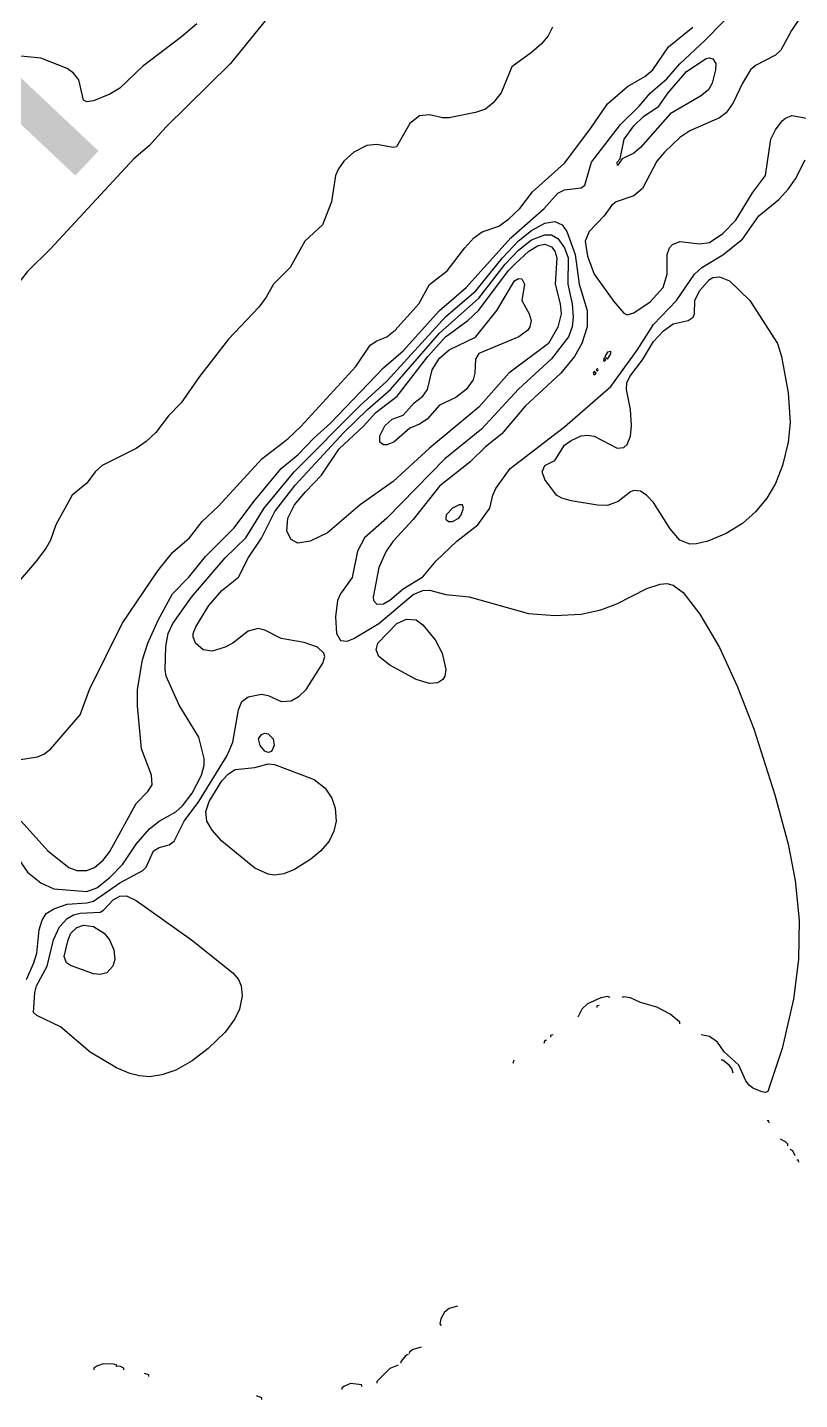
# Model space of a CAD drawing. Extents: x 474277 to 475042, y 254928 to 255625.
# Drawn here: x 474403.14 to 474421.11, y 255185.35 to 255217.27 of the extents above; entities that cross this region are included whole.
import ezdxf

# ---------------------------------------------------------------- set-up
doc = ezdxf.new("R2010")
doc.units = 0
doc.header["$MEASUREMENT"] = 0
doc.layers.add('BaseMapV2_DTM_export_MonNov09090547073261 — entities', color=1, linetype='CONTINUOUS')
doc.styles.get("Standard").update_dxf_attribs({"font": 'romans.shx'})

msp = doc.modelspace()

# ---------------------------------------------------------------- linework, layer by layer
at = {"layer": 'BaseMapV2_DTM_export_MonNov09090547073261 — entities', "color": 15, "linetype": 'Continuous', "true_color": 0xb7484b}
for points in [[(474402.998, 255198.802, 91), (474403.616, 255198.112, 91), (474404.108, 255197.729, 91), (474404.296, 255197.66, 91), (474404.526, 255197.659, 91), (474404.702, 255197.729, 91), (474404.91, 255197.893, 91), (474405.063, 255198.101, 91), (474405.676, 255199.215, 91), (474405.948, 255199.492, 91), (474406.044, 255199.646, 91), (474406.03, 255199.876, 91), (474405.802, 255200.489, 91), (474405.702, 255201.486, 91), (474405.709, 255201.869, 91), (474405.818, 255202.56, 91), (474405.942, 255202.943, 91), (474406.188, 255203.48, 91), (474406.521, 255204.093, 91), (474406.903, 255204.478, 91), (474407.286, 255204.966, 91), (474407.953, 255205.627, 91), (474408.414, 255206.24, 91), (474409.045, 255207.007, 91), (474409.433, 255207.327, 91), (474409.817, 255207.723, 91), (474410.2, 255208.063, 91), (474411.427, 255209.354, 91), (474411.887, 255209.747, 91), (474412.732, 255210.687, 91), (474413.353, 255211.224, 91), (474414.392, 255212.374, 91), (474415.173, 255213.064, 91), (474415.491, 255213.417, 91), (474415.644, 255213.494, 91), (474416.028, 255213.543, 91), (474416.118, 255213.601, 91), (474416.267, 255214.138, 91), (474416.948, 255215.011, 91), (474417.382, 255215.441, 91), (474417.643, 255215.748, 91), (474418.021, 255216.074, 91), (474418.328, 255216.43, 91), (474418.918, 255216.975, 91), (474420.11, 255218.201, 91)], [(474408.973, 255217.79, 91), (474407.868, 255216.438, 91), (474406.366, 255214.951, 91), (474405.983, 255214.523, 91), (474405.621, 255214.214, 91), (474403.683, 255212.119, 91), (474403.146, 255211.592, 91), (474402.736, 255211.071, 91)], [(474402.533, 255200.166, 90.75), (474403.376, 255200.3, 90.75), (474403.529, 255200.36, 90.75), (474403.683, 255200.482, 90.75), (474404.373, 255201.277, 90.75), (474404.59, 255201.869, 90.75), (474405.35, 255203.403, 90.75), (474406.181, 255204.63, 90.75), (474406.52, 255205.057, 90.75), (474406.912, 255205.397, 90.75), (474407.209, 255205.78, 90.75), (474407.593, 255206.133, 90.75), (474408.6, 255207.237, 90.75), (474409.206, 255207.697, 90.75), (474409.51, 255207.986, 90.75), (474410.788, 255209.384, 90.75), (474411.12, 255209.879, 90.75), (474411.274, 255209.983, 90.75), (474411.504, 255210.076, 90.75), (474411.703, 255210.227, 90.75), (474412.249, 255210.841, 90.75), (474412.5, 255211.295, 90.75), (474412.911, 255211.607, 90.75), (474413.32, 255212.144, 90.75), (474413.53, 255212.374, 90.75), (474413.727, 255212.516, 90.75), (474414.111, 255212.649, 90.75), (474414.341, 255212.813, 90.75), (474414.605, 255213.064, 90.75), (474414.898, 255213.448, 90.75), (474415.644, 255214.113, 90.75), (474416.258, 255214.928, 90.75), (474416.641, 255215.494, 90.75), (474417.107, 255215.901, 90.75), (474417.51, 255216.131, 90.75), (474417.697, 255216.285, 90.75), (474418.064, 255216.821, 90.75), (474418.626, 255217.281, 90.75)], [(474415.364, 255217.281, 90.75), (474415.261, 255217.081, 90.75), (474415.107, 255216.893, 90.75), (474414.877, 255216.691, 90.75), (474414.417, 255216.357, 90.75), (474414.169, 255215.748, 90.75), (474413.986, 255215.518, 90.75), (474413.804, 255215.374, 90.75), (474413.574, 255215.297, 90.75), (474412.961, 255215.172, 90.75), (474412.807, 255215.171, 90.75), (474412.5, 255215.242, 90.75), (474412.27, 255215.214, 90.75), (474412.04, 255215.037, 90.75), (474411.734, 255214.495, 90.75), (474411.657, 255214.483, 90.75), (474411.274, 255214.547, 90.75), (474411.044, 255214.525, 90.75), (474410.739, 255214.368, 90.75), (474410.507, 255214.161, 90.75), (474410.379, 255213.984, 90.75), (474410.314, 255213.831, 90.75), (474410.223, 255213.218, 90.75), (474410.011, 255212.681, 90.75), (474409.6, 255212.297, 90.75), (474409.255, 255211.684, 90.75), (474408.867, 255211.301, 90.75), (474408.7, 255210.994, 90.75), (474408.529, 255210.764, 90.75), (474407.823, 255210.023, 90.75), (474407.15, 255209.154, 90.75), (474406.722, 255208.54, 90.75), (474406.426, 255208.234, 90.75), (474406.129, 255207.85, 90.75), (474405.906, 255207.641, 90.75), (474405.676, 255207.477, 90.75), (474404.884, 255207.083, 90.75), (474404.719, 255206.93, 90.75), (474404.526, 255206.67, 90.75), (474404.183, 255206.393, 90.75), (474403.806, 255205.703, 90.75), (474403.683, 255205.345, 90.75), (474403.583, 255205.167, 90.75), (474403.356, 255204.86, 90.75), (474402.696, 255204.093, 90.75)], [(474407.085, 255217.358, 91.25), (474406.73, 255217.051, 91.25), (474405.82, 255216.361, 91.25), (474405.293, 255215.863, 91.25), (474405.063, 255215.721, 91.25), (474404.68, 255215.565, 91.25), (474404.526, 255215.543, 91.25), (474404.449, 255215.583, 91.25), (474404.34, 255216.055, 91.25), (474404.216, 255216.208, 91.25), (474404.066, 255216.317, 91.25), (474403.453, 255216.56, 91.25), (474402.993, 255216.608, 91.25)], [(474421.079, 255217.435, 91), (474420.922, 255217.205, 91), (474420.678, 255216.745, 91), (474420.551, 255216.63, 91), (474420.091, 255216.389, 91), (474419.974, 255216.285, 91), (474419.785, 255215.98, 91), (474419.568, 255215.518, 91), (474419.401, 255215.288, 91), (474419.248, 255215.167, 91), (474418.558, 255214.869, 91), (474418.328, 255214.709, 91), (474417.966, 255214.368, 91), (474417.791, 255214.159, 91), (474417.458, 255213.524, 91), (474417.254, 255213.358, 91), (474416.848, 255213.218, 91), (474416.745, 255213.141, 91), (474416.564, 255212.886, 91), (474416.216, 255212.527, 91), (474416.126, 255212.297, 91), (474416.181, 255211.952, 91), (474416.334, 255211.529, 91), (474416.794, 255210.896, 91), (474417.024, 255210.627, 91), (474417.101, 255210.583, 91), (474417.254, 255210.636, 91), (474417.638, 255210.887, 91), (474417.938, 255211.224, 91), (474418.035, 255211.531, 91), (474418.028, 255211.991, 91), (474418.088, 255212.144, 91), (474418.156, 255212.221, 91), (474418.328, 255212.294, 91), (474418.788, 255212.239, 91), (474419.018, 255212.272, 91), (474419.325, 255212.476, 91), (474419.631, 255212.788, 91), (474420.015, 255213.426, 91), (474420.319, 255213.831, 91), (474420.446, 255214.674, 91), (474420.551, 255214.892, 91), (474420.705, 255215.099, 91), (474420.782, 255215.166, 91), (474420.935, 255215.221, 91), (474421.318, 255215.153, 91)], [(474416.878, 255214.061, 91.25), (474416.868, 255214.138, 91.25), (474416.934, 255214.214, 91.25), (474417.029, 255214.674, 91.25), (474417.253, 255214.981, 91.25), (474417.484, 255215.198, 91.25), (474417.836, 255215.441, 91.25), (474418.053, 255215.748, 91.25), (474418.481, 255216.248, 91.25), (474418.941, 255216.548, 91.25), (474419.018, 255216.567, 91.25), (474419.095, 255216.546, 91.25), (474419.161, 255216.438, 91.25), (474419.157, 255216.285, 91.25), (474419.077, 255215.978, 91.25), (474418.993, 255215.825, 91.25), (474418.811, 255215.671, 91.25), (474418.098, 255215.266, 91.25), (474417.408, 255214.478, 91.25), (474417.254, 255214.351, 91.25), (474416.982, 255214.214, 91.25), (474416.878, 255214.061, 91.25)], [(474402.703, 255198.266, 91.25), (474403.146, 255197.621, 91.25), (474403.453, 255197.366, 91.25), (474403.759, 255197.232, 91.25), (474404.526, 255197.168, 91.25), (474404.756, 255197.254, 91.25), (474405.063, 255197.493, 91.25), (474405.365, 255197.806, 91.25), (474405.672, 255198.266, 91.25), (474405.983, 255198.622, 91.25), (474406.213, 255198.802, 91.25), (474406.596, 255199.022, 91.25), (474406.75, 255199.164, 91.25), (474406.98, 255199.458, 91.25), (474407.195, 255199.876, 91.25), (474407.26, 255200.106, 91.25), (474407.258, 255200.259, 91.25), (474407.133, 255200.757, 91.25), (474406.673, 255201.506, 91.25), (474406.37, 255202.176, 91.25), (474406.35, 255202.33, 91.25), (474406.368, 255202.866, 91.25), (474406.415, 255203.173, 91.25), (474406.526, 255203.403, 91.25), (474406.963, 255204.016, 91.25), (474407.747, 255204.933, 91.25), (474408.23, 255205.397, 91.25), (474408.651, 255206.087, 91.25), (474409.351, 255206.93, 91.25), (474410.89, 255208.48, 91.25), (474411.504, 255209.045, 91.25), (474412.884, 255210.548, 91.25), (474413.576, 255211.147, 91.25), (474414.201, 255211.914, 91.25), (474414.571, 255212.304, 91.25), (474414.877, 255212.546, 91.25), (474415.184, 255212.721, 91.25), (474415.414, 255212.761, 91.25), (474415.59, 255212.681, 91.25), (474415.694, 255212.527, 91.25), (474415.893, 255211.991, 91.25), (474415.986, 255211.301, 91.25), (474416.168, 255210.687, 91.25), (474416.172, 255210.304, 91.25), (474416.048, 255209.92, 91.25), (474415.874, 255209.619, 91.25), (474415.56, 255209.23, 91.25), (474414.73, 255208.464, 91.25), (474414.187, 255207.82, 91.25), (474413.804, 255207.513, 91.25), (474413.443, 255207.16, 91.25), (474412.731, 255206.597, 91.25), (474412.117, 255205.823, 91.25), (474411.652, 255205.32, 91.25), (474411.493, 255205.09, 91.25), (474411.321, 255204.706, 91.25), (474411.187, 255204.016, 91.25), (474411.197, 255203.938, 91.25), (474411.274, 255203.852, 91.25), (474411.427, 255203.863, 91.25), (474411.58, 255203.949, 91.25), (474411.887, 255204.212, 91.25), (474412.347, 255204.49, 91.25), (474412.655, 255204.86, 91.25), (474413.133, 255205.32, 91.25), (474413.629, 255205.703, 91.25), (474413.907, 255206.087, 91.25), (474413.976, 255206.393, 91.25), (474414.047, 255206.547, 91.25), (474414.379, 255207.007, 91.25), (474415.644, 255207.977, 91.25), (474416.718, 255208.919, 91.25), (474417.331, 255209.767, 91.25), (474417.714, 255210.364, 91.25), (474418.251, 255210.923, 91.25), (474418.667, 255211.531, 91.25), (474418.837, 255211.684, 91.25), (474419.325, 255211.982, 91.25), (474419.785, 255212.346, 91.25), (474420.168, 255212.893, 91.25), (474420.628, 255213.273, 91.25), (474420.858, 255213.515, 91.25), (474421.015, 255213.754, 91.25), (474421.242, 255214.193, 91.25)], [(474403.124, 255195.122, 91.5), (474403.296, 255195.505, 91.5), (474403.363, 255195.735, 91.5), (474403.42, 255196.272, 91.5), (474403.486, 255196.502, 91.5), (474403.581, 255196.655, 91.5), (474403.759, 255196.766, 91.5), (474404.066, 255196.87, 91.5), (474404.526, 255196.903, 91.5), (474404.68, 255196.945, 91.5), (474405.293, 255197.372, 91.5), (474405.83, 255197.654, 91.5), (474405.906, 255197.731, 91.5), (474406.074, 255198.112, 91.5), (474406.213, 255198.194, 91.5), (474406.443, 255198.253, 91.5), (474406.558, 255198.342, 91.5), (474406.79, 255198.802, 91.5), (474407.133, 255199.26, 91.5), (474407.791, 255200.336, 91.5), (474407.926, 255200.643, 91.5), (474408.053, 255201.396, 91.5), (474408.13, 255201.589, 91.5), (474408.283, 255201.697, 91.5), (474408.59, 255201.756, 91.5), (474408.743, 255201.725, 91.5), (474409.05, 255201.587, 91.5), (474409.28, 255201.605, 91.5), (474409.468, 255201.716, 91.5), (474409.632, 255201.869, 91.5), (474410.019, 255202.483, 91.5), (474410.063, 255202.636, 91.5), (474410.045, 255202.713, 91.5), (474409.893, 255202.85, 91.5), (474409.587, 255202.961, 91.5), (474409.05, 255203.051, 91.5), (474408.667, 255203.251, 91.5), (474408.513, 255203.287, 91.5), (474408.283, 255203.222, 91.5), (474407.92, 255202.943, 91.5), (474407.747, 255202.851, 91.5), (474407.44, 255202.757, 91.5), (474407.231, 255202.79, 91.5), (474407.056, 255202.947, 91.5), (474406.997, 255203.096, 91.5), (474407, 255203.173, 91.5), (474407.061, 255203.326, 91.5), (474407.363, 255203.82, 91.5), (474407.664, 255204.17, 91.5), (474408.053, 255204.478, 91.5), (474408.291, 255204.937, 91.5), (474408.59, 255205.392, 91.5), (474408.898, 255206.01, 91.5), (474409.377, 255206.623, 91.5), (474410.507, 255207.848, 91.5), (474411.061, 255208.387, 91.5), (474411.593, 255208.847, 91.5), (474412.731, 255210.162, 91.5), (474413.651, 255210.976, 91.5), (474414.264, 255211.766, 91.5), (474414.571, 255212.094, 91.5), (474414.877, 255212.333, 91.5), (474415.184, 255212.449, 91.5), (474415.337, 255212.446, 91.5), (474415.491, 255212.363, 91.5), (474415.639, 255212.144, 91.5), (474415.726, 255211.914, 91.5), (474415.719, 255211.301, 91.5), (474415.819, 255210.841, 91.5), (474415.844, 255210.534, 91.5), (474415.822, 255210.304, 91.5), (474415.737, 255210.074, 91.5), (474415.337, 255209.563, 91.5), (474414.571, 255208.858, 91.5), (474413.708, 255207.927, 91.5), (474412.854, 255207.237, 91.5), (474411.504, 255205.854, 91.5), (474410.987, 255205.397, 91.5), (474410.826, 255205.09, 91.5), (474410.702, 255204.476, 91.5), (474410.431, 255204.093, 91.5), (474410.359, 255203.94, 91.5), (474410.312, 255203.556, 91.5), (474410.335, 255203.173, 91.5), (474410.43, 255203.009, 91.5), (474410.584, 255202.994, 91.5), (474410.737, 255203.052, 91.5), (474411.321, 255203.403, 91.5), (474412.117, 255204.075, 91.5), (474412.347, 255204.17, 91.5), (474412.5, 255204.177, 91.5), (474412.884, 255204.081, 91.5), (474413.421, 255204.028, 91.5), (474414.801, 255203.638, 91.5), (474415.414, 255203.587, 91.5), (474416.028, 255203.624, 91.5), (474416.488, 255203.72, 91.5), (474416.862, 255203.863, 91.5), (474417.561, 255204.219, 91.5), (474417.868, 255204.322, 91.5), (474418.021, 255204.333, 91.5), (474418.175, 255204.299, 91.5), (474418.405, 255204.124, 91.5), (474418.788, 255203.617, 91.5), (474419.248, 255202.844, 91.5), (474419.662, 255201.946, 91.5), (474420.048, 255200.949, 91.5), (474420.536, 255199.416, 91.5), (474420.844, 255198.266, 91.5), (474421.01, 255197.422, 91.5), (474421.103, 255196.502, 91.5), (474421.089, 255195.582, 91.5), (474420.973, 255194.662, 91.5), (474420.709, 255193.512, 91.5), (474420.378, 255192.515, 91.5), (474420.321, 255192.49, 91.5), (474420.245, 255192.506, 91.5), (474420.022, 255192.592, 91.5), (474419.938, 255192.659, 91.5), (474419.861, 255192.763, 91.5), (474419.698, 255193.128, 91.5), (474419.361, 255193.435, 91.5), (474419.203, 255193.665, 91.5), (474419.018, 255193.791, 91.5), (474418.826, 255193.836, 91.5)], [(474409.721, 255205.32, 91.75), (474409.433, 255205.275, 91.75), (474409.28, 255205.362, 91.75), (474409.18, 255205.55, 91.75), (474409.202, 255205.857, 91.75), (474409.359, 255206.163, 91.75), (474409.611, 255206.47, 91.75), (474409.988, 255206.853, 91.75), (474410.402, 255207.467, 91.75), (474410.967, 255207.996, 91.75), (474411.254, 255208.31, 91.75), (474411.747, 255208.694, 91.75), (474412.463, 255209.614, 91.75), (474412.87, 255210.074, 91.75), (474413.396, 255210.457, 91.75), (474413.651, 255210.694, 91.75), (474414.341, 255211.615, 91.75), (474414.494, 255211.774, 91.75), (474414.813, 255212.067, 91.75), (474415.031, 255212.2, 91.75), (474415.184, 255212.23, 91.75), (474415.337, 255212.169, 91.75), (474415.417, 255212.067, 91.75), (474415.464, 255211.914, 91.75), (474415.422, 255211.301, 91.75), (474415.541, 255210.841, 91.75), (474415.563, 255210.611, 91.75), (474415.491, 255210.297, 91.75), (474415.268, 255209.92, 91.75), (474414.344, 255209.23, 91.75), (474413.651, 255208.439, 91.75), (474412.5, 255207.487, 91.75), (474411.657, 255206.706, 91.75), (474410.886, 255206.163, 91.75), (474410.124, 255205.512, 91.75), (474409.721, 255205.32, 91.75)], [(474411.669, 255207.62, 92), (474411.504, 255207.564, 92), (474411.427, 255207.564, 92), (474411.341, 255207.62, 92), (474411.347, 255207.774, 92), (474411.461, 255208.004, 92), (474411.633, 255208.157, 92), (474411.887, 255208.253, 92), (474412.146, 255208.54, 92), (474412.347, 255208.695, 92), (474412.451, 255208.847, 92), (474412.56, 255209.307, 92), (474412.731, 255209.576, 92), (474412.961, 255209.77, 92), (474413.574, 255210.068, 92), (474414.068, 255210.687, 92), (474414.482, 255211.377, 92), (474414.571, 255211.43, 92), (474414.647, 255211.423, 92), (474414.715, 255211.301, 92), (474414.65, 255210.917, 92), (474414.823, 255210.611, 92), (474414.865, 255210.457, 92), (474414.838, 255210.304, 92), (474414.79, 255210.227, 92), (474414.579, 255210.074, 92), (474413.651, 255209.688, 92), (474413.574, 255209.556, 92), (474413.553, 255209.23, 92), (474413.513, 255209.077, 92), (474413.355, 255208.847, 92), (474413.114, 255208.663, 92), (474412.731, 255208.487, 92), (474412.445, 255208.157, 92), (474412.27, 255208.045, 92), (474412.04, 255207.951, 92), (474411.669, 255207.62, 92)], [(474418.977, 255205.32, 91.5), (474418.711, 255205.255, 91.5), (474418.558, 255205.25, 91.5), (474418.328, 255205.34, 91.5), (474418.098, 255205.605, 91.5), (474417.714, 255206.219, 91.5), (474417.561, 255206.383, 91.5), (474417.408, 255206.48, 91.5), (474417.254, 255206.495, 91.5), (474417.178, 255206.464, 91.5), (474416.894, 255206.24, 91.5), (474416.641, 255206.149, 91.5), (474416.411, 255206.156, 91.5), (474415.798, 255206.255, 91.5), (474415.584, 255206.317, 91.5), (474415.456, 255206.393, 91.5), (474415.184, 255206.752, 91.5), (474415.12, 255206.93, 91.5), (474415.184, 255207.081, 91.5), (474415.414, 255207.196, 91.5), (474415.644, 255207.556, 91.5), (474415.798, 255207.664, 91.5), (474416.028, 255207.768, 91.5), (474416.181, 255207.786, 91.5), (474416.334, 255207.76, 91.5), (474416.871, 255207.481, 91.5), (474417.024, 255207.498, 91.5), (474417.101, 255207.565, 91.5), (474417.178, 255207.761, 91.5), (474417.199, 255208.004, 91.5), (474417.179, 255208.387, 91.5), (474417.082, 255208.847, 91.5), (474417.095, 255209, 91.5), (474417.16, 255209.154, 91.5), (474417.459, 255209.537, 91.5), (474417.714, 255209.965, 91.5), (474417.944, 255210.216, 91.5), (474418.175, 255210.379, 91.5), (474418.52, 255210.457, 91.5), (474418.635, 255210.529, 91.5), (474418.668, 255210.611, 91.5), (474418.677, 255210.917, 91.5), (474418.787, 255211.147, 91.5), (474419.018, 255211.411, 91.5), (474419.095, 255211.453, 91.5), (474419.248, 255211.474, 91.5), (474419.484, 255211.377, 91.5), (474419.952, 255210.917, 91.5), (474420.596, 255209.92, 91.5), (474420.691, 255209.614, 91.5), (474420.845, 255208.77, 91.5), (474420.892, 255208.08, 91.5), (474420.845, 255207.62, 91.5), (474420.718, 255207.083, 91.5), (474420.551, 255206.662, 91.5), (474420.349, 255206.317, 91.5), (474420.091, 255206, 91.5), (474419.785, 255205.731, 91.5), (474419.401, 255205.498, 91.5), (474418.977, 255205.32, 91.5)], [(474416.564, 255209.5, 91), (474416.606, 255209.537, 91), (474416.564, 255209.583, 91), (474416.551, 255209.537, 91), (474416.564, 255209.5, 91)], [(474416.641, 255209.556, 91), (474416.718, 255209.675, 91), (474416.718, 255209.735, 91), (474416.641, 255209.718, 91), (474416.581, 255209.614, 91), (474416.641, 255209.556, 91)], [(474416.334, 255209.192, 91), (474416.376, 255209.23, 91), (474416.334, 255209.27, 91), (474416.306, 255209.23, 91), (474416.334, 255209.192, 91)], [(474416.411, 255209.274, 91), (474416.428, 255209.307, 91), (474416.411, 255209.339, 91), (474416.38, 255209.307, 91), (474416.411, 255209.274, 91)], [(474413.037, 255205.776, 91), (474413.183, 255205.857, 91), (474413.24, 255205.933, 91), (474413.294, 255206.087, 91), (474413.267, 255206.166, 91), (474413.191, 255206.167, 91), (474413.037, 255206.09, 91), (474412.89, 255205.933, 91), (474412.884, 255205.828, 91), (474412.941, 255205.78, 91), (474413.037, 255205.776, 91)], [(474412.691, 255202.023, 91.75), (474412.5, 255202.006, 91.75), (474412.194, 255202.102, 91.75), (474411.58, 255202.433, 91.75), (474411.321, 255202.636, 91.75), (474411.258, 255202.79, 91.75), (474411.3, 255202.943, 91.75), (474411.742, 255203.403, 91.75), (474411.964, 255203.505, 91.75), (474412.194, 255203.491, 91.75), (474412.347, 255203.37, 91.75), (474412.629, 255203.02, 91.75), (474412.793, 255202.713, 91.75), (474412.878, 255202.33, 91.75), (474412.856, 255202.176, 91.75), (474412.812, 255202.099, 91.75), (474412.691, 255202.023, 91.75)], [(474408.78, 255200.413, 91.75), (474408.743, 255200.399, 91.75), (474408.667, 255200.432, 91.75), (474408.557, 255200.566, 91.75), (474408.523, 255200.719, 91.75), (474408.59, 255200.823, 91.75), (474408.667, 255200.849, 91.75), (474408.743, 255200.836, 91.75), (474408.862, 255200.719, 91.75), (474408.884, 255200.566, 91.75), (474408.82, 255200.429, 91.75), (474408.78, 255200.413, 91.75)], [(474409.109, 255197.576, 91.75), (474408.897, 255197.548, 91.75), (474408.743, 255197.569, 91.75), (474408.437, 255197.709, 91.75), (474407.67, 255198.338, 91.75), (474407.44, 255198.595, 91.75), (474407.316, 255198.802, 91.75), (474407.293, 255199.032, 91.75), (474407.372, 255199.262, 91.75), (474407.67, 255199.74, 91.75), (474407.823, 255199.907, 91.75), (474407.977, 255200.004, 91.75), (474408.437, 255200.056, 91.75), (474408.743, 255200.141, 91.75), (474408.897, 255200.121, 91.75), (474409.817, 255199.77, 91.75), (474410.073, 255199.569, 91.75), (474410.231, 255199.339, 91.75), (474410.308, 255199.109, 91.75), (474410.325, 255198.802, 91.75), (474410.278, 255198.572, 91.75), (474410.169, 255198.342, 91.75), (474409.973, 255198.112, 91.75), (474409.74, 255197.923, 91.75), (474409.357, 255197.68, 91.75), (474409.109, 255197.576, 91.75)], [(474406.275, 255192.898, 91.75), (474405.983, 255192.858, 91.75), (474405.753, 255192.875, 91.75), (474405.523, 255192.935, 91.75), (474405.216, 255193.065, 91.75), (474404.603, 255193.427, 91.75), (474403.913, 255194.02, 91.75), (474403.366, 255194.279, 91.75), (474403.287, 255194.355, 91.75), (474403.316, 255194.815, 91.75), (474403.352, 255194.969, 91.75), (474403.601, 255195.429, 91.75), (474403.747, 255196.042, 91.75), (474403.889, 255196.349, 91.75), (474404.066, 255196.538, 91.75), (474404.219, 255196.625, 91.75), (474404.373, 255196.66, 91.75), (474404.833, 255196.687, 91.75), (474404.917, 255196.732, 91.75), (474405.14, 255196.977, 91.75), (474405.293, 255197.062, 91.75), (474405.446, 255197.068, 91.75), (474405.675, 255196.962, 91.75), (474406.961, 255196.042, 91.75), (474407.926, 255195.275, 91.75), (474408.052, 255195.122, 91.75), (474408.12, 255194.969, 91.75), (474408.144, 255194.739, 91.75), (474408.078, 255194.432, 91.75), (474407.967, 255194.202, 91.75), (474407.745, 255193.895, 91.75), (474407.352, 255193.512, 91.75), (474406.98, 255193.229, 91.75), (474406.596, 255193.013, 91.75), (474406.275, 255192.898, 91.75)], [(474404.991, 255195.275, 92), (474404.833, 255195.233, 92), (474404.68, 255195.252, 92), (474404.143, 255195.445, 92), (474404.056, 255195.505, 92), (474403.997, 255195.659, 92), (474404.088, 255196.042, 92), (474404.15, 255196.195, 92), (474404.296, 255196.33, 92), (474404.449, 255196.387, 92), (474404.68, 255196.356, 92), (474404.93, 255196.195, 92), (474405.053, 255196.042, 92), (474405.154, 255195.812, 92), (474405.176, 255195.582, 92), (474405.134, 255195.429, 92), (474404.991, 255195.275, 92)], [(474416.706, 255194.7, 91.5), (474416.641, 255194.728, 91.5), (474416.488, 255194.695, 91.5), (474416.181, 255194.55, 91.5), (474416.049, 255194.432, 91.5), (474415.956, 255194.24, 91.5)], [(474418.33, 255194.087, 91.5), (474418.33, 255194.125, 91.5), (474418.098, 255194.311, 91.5), (474417.791, 255194.476, 91.5), (474417.412, 255194.585, 91.5), (474417.178, 255194.692, 91.5), (474417.024, 255194.72, 91.5), (474416.973, 255194.7, 91.5)], [(474416.449, 255194.515, 91.25), (474416.396, 255194.509, 91.25), (474416.396, 255194.47, 91.25)], [(474415.222, 255193.699, 91.5), (474415.184, 255193.699, 91.5), (474415.158, 255193.627, 91.5)], [(474415.376, 255193.829, 91.5), (474415.32, 255193.818, 91.5), (474415.32, 255193.78, 91.5)], [(474414.465, 255193.243, 91.5), (474414.443, 255193.167, 91.5)], [(474419.569, 255192.937, 91.25), (474419.534, 255193.052, 91.25), (474419.473, 255193.128, 91.25), (474419.325, 255193.243, 91.25), (474419.286, 255193.243, 91.25)], [(474420.406, 255191.787, 91.25), (474420.398, 255191.832, 91.25), (474420.36, 255191.832, 91.25)], [(474420.837, 255191.25, 91.25), (474420.837, 255191.288, 91.25), (474420.782, 255191.344, 91.25), (474420.666, 255191.407, 91.25)], [(474421.009, 255191.02, 91.25), (474420.959, 255191.135, 91.25), (474420.897, 255191.166, 91.25)], [(474421.095, 255190.866, 91.25), (474421.088, 255190.914, 91.25), (474421.05, 255190.914, 91.25)], [(474413.152, 255187.519, 91.5), (474412.961, 255187.467, 91.5), (474412.847, 255187.378, 91.5), (474412.764, 255187.224, 91.5), (474412.743, 255187.109, 91.5), (474412.769, 255187.071, 91.5)], [(474412.002, 255186.395, 91.5), (474411.955, 255186.381, 91.5), (474411.833, 255186.228, 91.5), (474411.833, 255186.189, 91.5)], [(474412.309, 255186.565, 91.5), (474412.117, 255186.514, 91.5), (474412.034, 255186.458, 91.5), (474412.03, 255186.419, 91.5)], [(474405.213, 255186.112, 91.5), (474405.213, 255186.151, 91.5), (474405.14, 255186.168, 91.5), (474404.91, 255186.175, 91.5), (474404.756, 255186.125, 91.5), (474404.689, 255186.074, 91.5), (474404.689, 255186.036, 91.5)], [(474405.388, 255186.036, 91.5), (474405.388, 255186.074, 91.5), (474405.293, 255186.125, 91.5), (474405.219, 255186.112, 91.5)], [(474405.971, 255185.882, 91.5), (474405.971, 255185.921, 91.5), (474405.868, 255185.952, 91.5)], [(474411.772, 255186.149, 91.5), (474411.58, 255186.069, 91.5), (474411.276, 255185.767, 91.5), (474411.276, 255185.729, 91.5)], [(474410.925, 255185.652, 91.5), (474410.925, 255185.691, 91.5), (474410.66, 255185.722, 91.5), (474410.507, 255185.651, 91.5), (474410.457, 255185.614, 91.5), (474410.457, 255185.576, 91.5)], [(474408.597, 255185.346, 91.5), (474408.597, 255185.384, 91.5), (474408.475, 255185.435, 91.5)]]:
    msp.add_polyline3d(points, dxfattribs=at)

# ---------------------------------------------------------------- texts
at = {"layer": 'BaseMapV2_DTM_export_MonNov09090547073261 — entities', "color": 250, "true_color": 0x323232, "insert": (474399.055, 255208.159), "char_height": 0.2, "width": 17.61571, "attachment_point": 7, "rotation": 46.7134}
msp.add_mtext('\\fOpen Sans|i0|b0;\\H7.02279;91\\~m', dxfattribs=at)

doc.saveas('drawing.dxf')
